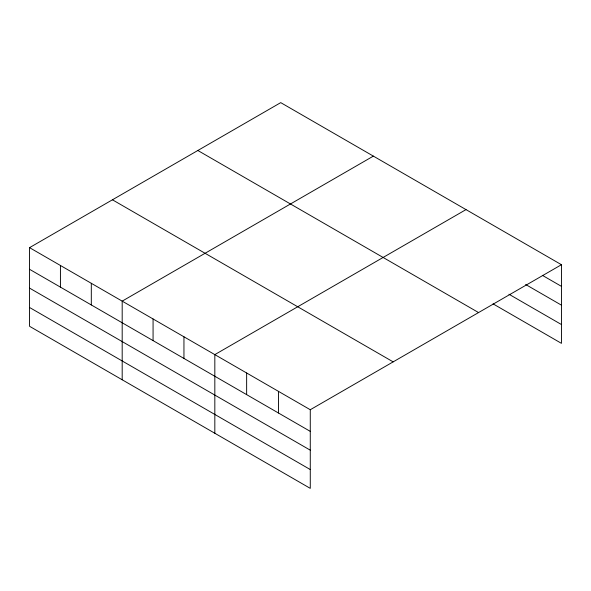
<?xml version="1.0" encoding="UTF-8"?>
<svg xmlns="http://www.w3.org/2000/svg" width="591" height="591" viewBox="0 0 591 591"><rect width="100%" height="100%" fill="white"/><g stroke="black" fill="none" stroke-linecap="round" stroke-linejoin="round"><path stroke-width="0.89" d="M310.275 450.179L310.275 409.726L29.55 247.651L29.55 326.291L310.275 488.365L310.275 450.179L29.55 288.105M493.049 303.855L561.45 343.349L561.45 264.709L280.725 102.635L29.55 247.651M373.364 156.12L122.189 301.137L122.189 379.777M466.003 209.606L214.829 354.615L214.829 433.262M310.275 409.726L561.45 264.709M542.361 275.332L561.45 286.354M525.658 284.5L561.45 305.163M508.954 294.237L561.45 324.54M197.837 150.491L478.562 312.565M112.438 199.795L393.163 361.869M29.55 269.297L310.275 431.371M29.55 307.483L310.275 469.557M278.457 391.353L278.457 413.006M246.639 372.987L246.639 394.633M183.949 336.789L183.949 358.442M153.069 318.963L153.069 340.608M91.309 283.303L91.309 304.956M60.43 265.477L60.43 287.13"/></g></svg>
